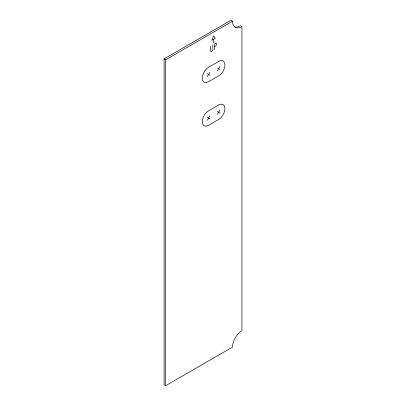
<?xml version="1.0" encoding="UTF-8"?>
<svg xmlns="http://www.w3.org/2000/svg" width="406" height="406" viewBox="0 0 406 406"><rect width="100%" height="100%" fill="white"/><g stroke="black" fill="none" stroke-linecap="round" stroke-linejoin="round"><path stroke-width="0.61" d="M207.324 76.663L209.841 72.304M217.388 70.852L219.905 66.493M207.324 120.242L209.841 115.888M217.388 114.431L219.905 110.077M164.08 58.885L230.912 20.3L232.486 21.208A13.342 7.704 -60 0 0 241.92 26.654L241.92 330.773A13.342 7.704 -60 0 0 232.486 347.115L165.653 385.7L164.08 384.792L164.08 58.885L165.653 59.794L232.486 21.208M213.49 39.372L211.836 40.326L213.617 35.733L215.398 38.271L213.617 39.296L213.617 42.995M214.708 46.619L215.358 46.243A1.715 0.99 -60 0 0 216.571 44.142A1.715 0.99 -60 0 0 215.358 43.442L215.175 43.549A0.832 0.482 -60 0 0 214.581 44.574L214.581 49.705M241.92 26.654L240.347 25.745A13.342 7.704 -60 0 1 234.211 26.674M217.388 67.949L219.905 69.401M207.324 73.76L209.841 75.211M217.388 111.528L219.905 112.98M207.324 117.339L209.841 118.791M212.835 44.899L212.835 49.517A1.538 0.888 -60 0 1 211.749 51.405A1.538 0.888 -60 0 1 210.658 50.775L210.658 46.157M165.653 59.794L165.653 385.7M218.646 61.413L208.582 67.223A8.896 5.136 -60 0 0 202.295 78.114A8.896 5.136 -60 0 0 208.582 81.748L218.646 75.937A8.896 5.136 -60 0 0 224.939 65.041A8.896 5.136 -60 0 0 218.646 61.413M218.646 104.992L208.582 110.802A8.896 5.136 -60 0 0 202.295 121.698A8.896 5.136 -60 0 0 208.582 125.327L218.646 119.516A8.896 5.136 -60 0 0 224.939 108.62A8.896 5.136 -60 0 0 218.646 104.992"/></g></svg>
